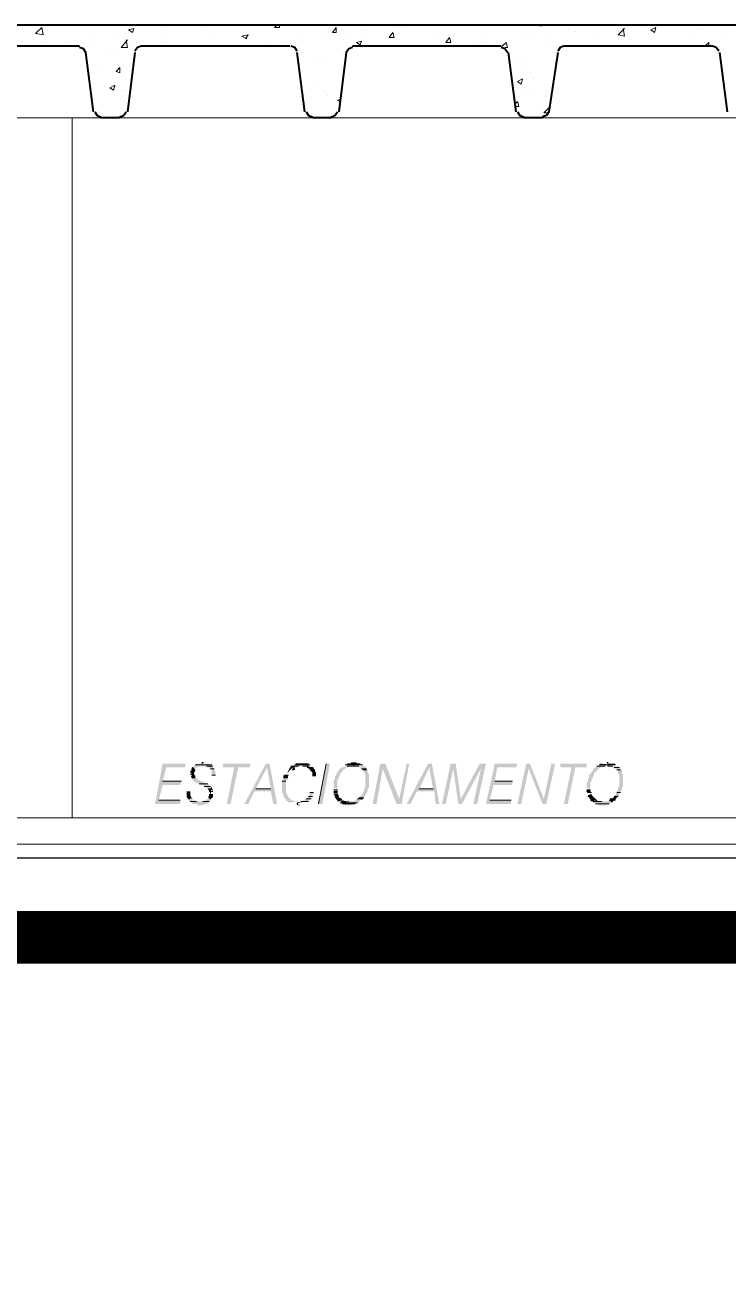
# Model space of a CAD drawing. Header units: millimetres. Extents: x 182 to 575, y -105 to 95.
# Drawn here: x 293.483 to 296.144, y 64.959 to 69.659 of the extents above; entities that cross this region are included whole.
import ezdxf

# ---------------------------------------------------------------- set-up
doc = ezdxf.new("R2010")
doc.units = ezdxf.units.MM
doc.header["$MEASUREMENT"] = 0
doc.layers.add('PDF_Geometry', color=7, linetype='Continuous')
doc.layers.add('PDF_Solid Fills', color=7, linetype='Continuous')

msp = doc.modelspace()

# ---------------------------------------------------------------- hatches: boundary and pattern name
at = {"layer": 'PDF_Solid Fills', "transparency": 33554559}
for points in [[(294.0707, 66.711), (294.0707, 66.7253), (293.9897, 66.7253), (294.004, 66.7824), (294.0707, 66.7824), (294.0754, 66.7967), (294.004, 66.7967), (294.0183, 66.8491), (294.0897, 66.8491), (294.0897, 66.8634), (294.004, 66.8634), (293.9754, 66.711)], [(294.1405, 66.8523), (294.1516, 66.8539), (294.1707, 66.8539), (294.1754, 66.8491), (294.1802, 66.8491), (294.1802, 66.8443), (294.185, 66.8443), (294.185, 66.8396), (294.1897, 66.8396), (294.1897, 66.8205), (294.204, 66.8205), (294.204, 66.8348), (294.1993, 66.8396), (294.1993, 66.8443), (294.1945, 66.8491), (294.1945, 66.8539), (294.1897, 66.8539), (294.1897, 66.8586), (294.185, 66.8586), (294.1802, 66.8634), (294.1326, 66.8634), (294.1278, 66.8586), (294.1231, 66.8539), (294.1183, 66.8491), (294.1135, 66.8443), (294.1326, 66.8491), (294.1373, 66.8491)], [(294.2754, 66.8491), (294.2469, 66.711), (294.2612, 66.711), (294.2897, 66.8491), (294.3326, 66.8491), (294.3373, 66.8634), (294.2326, 66.8634), (294.2326, 66.8491)], [(294.5135, 66.8491), (294.5183, 66.8539), (294.5659, 66.8539), (294.5659, 66.8586), (294.5612, 66.8586), (294.5564, 66.8634), (294.5373, 66.8634), (294.5326, 66.8681), (294.5326, 66.8634), (294.5088, 66.8634), (294.504, 66.8586), (294.4993, 66.8586), (294.4945, 66.8539), (294.4897, 66.8539), (294.4897, 66.8491), (294.485, 66.8491), (294.4802, 66.8443), (294.504, 66.8491)], [(294.5707, 66.8158), (294.585, 66.8158), (294.585, 66.8301), (294.5802, 66.8348), (294.5802, 66.8396), (294.5754, 66.8443), (294.5754, 66.8491), (294.5707, 66.8491), (294.5469, 66.8539), (294.5564, 66.8443), (294.5612, 66.8443), (294.5612, 66.8396), (294.5659, 66.8348), (294.5707, 66.8301)], [(294.6231, 66.8634), (294.5945, 66.711), (294.6088, 66.711), (294.6373, 66.8634)], [(294.685, 66.8491), (294.6802, 66.8491), (294.6754, 66.8443), (294.6707, 66.8396), (294.6707, 66.8348), (294.6659, 66.8348), (294.6659, 66.8301), (294.6612, 66.8253), (294.6612, 66.8205), (294.6564, 66.8158), (294.6564, 66.8062), (294.6516, 66.8015), (294.6516, 66.7729), (294.6659, 66.7681), (294.6659, 66.8015), (294.6707, 66.8062), (294.6707, 66.8158), (294.6754, 66.8158), (294.6754, 66.8253), (294.685, 66.8348), (294.685, 66.8396), (294.6897, 66.8396), (294.6993, 66.8491), (294.7088, 66.8491), (294.7088, 66.8531), (294.7135, 66.8539), (294.7088, 66.8539)], [(294.7369, 66.7154), (294.7421, 66.7158), (294.7469, 66.7205), (294.7516, 66.7205), (294.7516, 66.7253), (294.7564, 66.7253), (294.7612, 66.7301), (294.7659, 66.7348), (294.7659, 66.7396), (294.7707, 66.7396), (294.7707, 66.7443), (294.7754, 66.7491), (294.7754, 66.7539), (294.7802, 66.7586), (294.7802, 66.7681), (294.785, 66.7729), (294.785, 66.8253), (294.7802, 66.8301), (294.7802, 66.8396), (294.7754, 66.8396), (294.7754, 66.8491), (294.7707, 66.8491), (294.7707, 66.8539), (294.7421, 66.8539), (294.7469, 66.8491), (294.7516, 66.8491), (294.7564, 66.8443), (294.7612, 66.8396), (294.7659, 66.8348), (294.7659, 66.8301), (294.7707, 66.8253), (294.7707, 66.7729), (294.7659, 66.7681), (294.7659, 66.7586), (294.7612, 66.7539), (294.7612, 66.7491), (294.7421, 66.7301), (294.7373, 66.7301), (294.7373, 66.7253), (294.7326, 66.7253), (294.7278, 66.7205), (294.6707, 66.7205), (294.6754, 66.7158), (294.6802, 66.711), (294.6897, 66.711), (294.6945, 66.7062), (294.7183, 66.7062), (294.7231, 66.711), (294.7326, 66.711)], [(294.7373, 66.8681), (294.7183, 66.8681), (294.7135, 66.8634), (294.704, 66.8634), (294.6993, 66.8586), (294.7564, 66.8586), (294.7516, 66.8634), (294.7421, 66.8634)], [(294.9278, 66.8634), (294.8993, 66.7301), (294.8469, 66.8634), (294.8278, 66.8634), (294.7992, 66.711), (294.8135, 66.711), (294.8373, 66.8443), (294.8897, 66.711), (294.9088, 66.711), (294.9373, 66.8634)], [(295.2278, 66.8634), (295.204, 66.8634), (295.1326, 66.7301), (295.1135, 66.8634), (295.0945, 66.8634), (295.0612, 66.711), (295.0754, 66.711), (295.104, 66.8443), (295.1231, 66.711), (295.1373, 66.711), (295.2088, 66.8443), (295.1802, 66.711), (295.1945, 66.711)], [(295.3231, 66.711), (295.3231, 66.7253), (295.2421, 66.7253), (295.2564, 66.7824), (295.3278, 66.7824), (295.3278, 66.7967), (295.2612, 66.7967), (295.2707, 66.8491), (295.3421, 66.8491), (295.3469, 66.8634), (295.2612, 66.8634), (295.2278, 66.711)], [(295.4754, 66.8634), (295.4469, 66.7301), (295.3945, 66.8634), (295.3802, 66.8634), (295.3469, 66.711), (295.3612, 66.711), (295.3897, 66.8443), (295.4421, 66.711), (295.4564, 66.711), (295.4897, 66.8634)], [(295.5516, 66.8491), (295.5231, 66.711), (295.5373, 66.711), (295.5659, 66.8491), (295.6088, 66.8491), (295.6088, 66.8634), (295.5088, 66.8634), (295.5088, 66.8491)], [(295.6612, 66.8634), (295.6612, 66.8586), (295.7183, 66.8586)], [(294.1088, 66.8253), (294.1088, 66.8205), (294.1231, 66.8205), (294.1231, 66.8301)], [(294.1754, 66.7729), (294.1897, 66.7681), (294.1897, 66.7729), (294.185, 66.7777), (294.185, 66.7824), (294.1802, 66.7824), (294.1754, 66.7872), (294.1707, 66.7872), (294.1659, 66.792), (294.1564, 66.792), (294.1564, 66.7967), (294.1469, 66.7967), (294.1421, 66.8015), (294.1373, 66.8015), (294.1373, 66.8062), (294.1326, 66.8062), (294.1278, 66.811), (294.1135, 66.8062), (294.1183, 66.8015), (294.1231, 66.7967), (294.1278, 66.792), (294.1326, 66.792), (294.1373, 66.7872), (294.1421, 66.7872), (294.1469, 66.7824), (294.1564, 66.7824), (294.1612, 66.7777), (294.1659, 66.7729)], [(294.0945, 66.7539), (294.1088, 66.7539), (294.1088, 66.7586), (294.0945, 66.7586)], [(295.6373, 66.7301), (295.6373, 66.7348), (295.6278, 66.7443), (295.6278, 66.7491), (295.6135, 66.7443), (295.6135, 66.7396), (295.6183, 66.7396), (295.6183, 66.7348), (295.6231, 66.7301), (295.6231, 66.7253), (295.6278, 66.7205), (295.6469, 66.7253), (295.6421, 66.7301)], [(294.1278, 66.7205), (294.1231, 66.7253), (294.1183, 66.7253), (294.1183, 66.7301), (294.1135, 66.7348), (294.0993, 66.7301), (294.104, 66.7253), (294.104, 66.7205), (294.1088, 66.7205), (294.1135, 66.7158), (294.1183, 66.711), (294.1326, 66.711), (294.1373, 66.7062), (294.1564, 66.7062), (294.1612, 66.711), (294.1707, 66.711), (294.1754, 66.7158), (294.1802, 66.7158), (294.1802, 66.7205), (294.185, 66.7205), (294.185, 66.7253), (294.1897, 66.7301), (294.1754, 66.7348), (294.1754, 66.7301), (294.1707, 66.7301), (294.1707, 66.7253), (294.1659, 66.7253), (294.1612, 66.7205)], [(294.6802, 66.7301), (294.6754, 66.7348), (294.6612, 66.7301), (294.6659, 66.7253), (294.6659, 66.7205), (294.6897, 66.7253), (294.685, 66.7253)], [(295.7088, 66.7205), (295.6326, 66.7205), (295.6326, 66.7158), (295.6373, 66.7158), (295.6421, 66.711), (295.6516, 66.711), (295.6564, 66.7062), (295.6802, 66.7062), (295.685, 66.711), (295.6945, 66.711), (295.6992, 66.7158), (295.704, 66.7158)]]:
    msp.add_hatch(color=256, dxfattribs=at).paths.add_polyline_path(points)
h = msp.add_hatch(color=256, dxfattribs=at)
h.paths.add_polyline_path([(294.3992, 66.8491), (294.4135, 66.7681), (294.3564, 66.7681)])
h.paths.add_polyline_path([(294.4373, 66.711), (294.4088, 66.8634), (294.3945, 66.8634), (294.3135, 66.711), (294.3278, 66.711), (294.3516, 66.7586), (294.4135, 66.7586), (294.4231, 66.711)], flags=0)
h = msp.add_hatch(color=256, dxfattribs=at)
h.paths.add_polyline_path([(295.0135, 66.8491), (295.0278, 66.7681), (294.9754, 66.7681)])
h.paths.add_polyline_path([(295.0516, 66.711), (295.0231, 66.8634), (295.0088, 66.8634), (294.9278, 66.711), (294.9421, 66.711), (294.9635, 66.7539), (294.9675, 66.7586), (295.0318, 66.7586), (295.0328, 66.7561), (295.0373, 66.711)], flags=0)
h = msp.add_hatch(color=256, dxfattribs=at)
h.paths.add_polyline_path([(295.7231, 66.7586), (295.7231, 66.7539), (295.7183, 66.7491), (295.7183, 66.7443), (295.7135, 66.7443), (295.7278, 66.7396), (295.7326, 66.7443), (295.7326, 66.7491), (295.7373, 66.7539), (295.7373, 66.7586), (295.7421, 66.7634), (295.7421, 66.7729), (295.7469, 66.7777), (295.7469, 66.8205), (295.7421, 66.8253), (295.7421, 66.8396), (295.7373, 66.8396), (295.7373, 66.8443), (295.7326, 66.8491), (295.7278, 66.8539), (295.6992, 66.8539), (295.704, 66.8491), (295.7135, 66.8491), (295.7135, 66.8443), (295.7183, 66.8443), (295.7278, 66.8348), (295.7278, 66.8253), (295.7326, 66.8205), (295.7326, 66.7777), (295.7278, 66.7729), (295.7278, 66.7634)])
h.paths.add_polyline_path([(295.6802, 66.8539), (295.6469, 66.8539), (295.6421, 66.8491), (295.6373, 66.8443), (295.6326, 66.8443), (295.6326, 66.8348), (295.6278, 66.8348), (295.6278, 66.8301), (295.6231, 66.8253), (295.6183, 66.8205), (295.6183, 66.811), (295.6135, 66.8062), (295.6135, 66.7967), (295.6088, 66.792), (295.6088, 66.7729), (295.6231, 66.7681), (295.6231, 66.792), (295.6278, 66.7967), (295.6278, 66.8062), (295.6326, 66.811), (295.6326, 66.8158), (295.6373, 66.8205), (295.6373, 66.8301), (295.6421, 66.8301), (295.6469, 66.8348), (295.6469, 66.8396), (295.6516, 66.8396), (295.6516, 66.8443), (295.6564, 66.8443), (295.6612, 66.8491), (295.6659, 66.8491), (295.6693, 66.8525)])
h = msp.add_hatch(color=256, dxfattribs=at)
h.paths.add_polyline_path([(294.5373, 66.7253), (294.5326, 66.7205), (294.5564, 66.7205), (294.5564, 66.7253), (294.5612, 66.7253), (294.5659, 66.7301), (294.5659, 66.7348), (294.5707, 66.7348), (294.5707, 66.7443), (294.5754, 66.7491), (294.5754, 66.7539), (294.5612, 66.7539), (294.5612, 66.7491), (294.5564, 66.7443), (294.5564, 66.7396), (294.5469, 66.7301), (294.5421, 66.7301), (294.5421, 66.7253)])
h.paths.add_polyline_path([(294.4802, 66.7205), (294.4802, 66.7158), (294.5183, 66.7205), (294.504, 66.7205), (294.4993, 66.7253), (294.4897, 66.7253), (294.4897, 66.7301), (294.485, 66.7301), (294.485, 66.7348), (294.4802, 66.7348), (294.4802, 66.7396), (294.4754, 66.7443), (294.4754, 66.7491), (294.4707, 66.7539), (294.4707, 66.7967), (294.4754, 66.8015), (294.4754, 66.8062), (294.4612, 66.811), (294.4612, 66.8015), (294.4564, 66.8015), (294.4564, 66.7539), (294.4612, 66.7491), (294.4612, 66.7396), (294.4659, 66.7348), (294.4659, 66.7301), (294.4707, 66.7301), (294.4707, 66.7253), (294.4754, 66.7205)])

# ---------------------------------------------------------------- linework, layer by layer
at = {"layer": 'PDF_Geometry', "lineweight": 40}
for points in [[(280.7231, 69.3062), (280.304, 69.3062), (280.304, 69.6586), (299.304, 69.6586), (299.304, 69.3062), (297.7659, 69.3062)], [(293.6897, 69.5777), (293.1278, 69.5777)], [(293.7421, 69.3301), (293.7135, 69.5539), (293.704, 69.5681), (293.6897, 69.5729)], [(294.485, 69.5777), (293.9231, 69.5777), (293.9088, 69.5729), (293.8992, 69.5586)], [(294.5135, 69.5586), (294.504, 69.5729), (294.4897, 69.5777)], [(294.7231, 69.5729), (294.7088, 69.5681), (294.6993, 69.5539), (294.6707, 69.3301)], [(295.285, 69.5777), (294.7231, 69.5777)], [(295.3088, 69.5539), (295.2993, 69.5681), (295.285, 69.5729)], [(296.1088, 69.5586), (296.0992, 69.5729), (296.085, 69.5777), (295.5231, 69.5777), (295.5088, 69.5729), (295.4993, 69.5586)], [(293.8992, 69.5539), (293.8707, 69.3301)], [(294.5421, 69.3301), (294.5135, 69.5539)], [(295.3421, 69.3301), (295.3135, 69.5539)], [(295.4993, 69.5539), (295.4659, 69.3301), (295.4564, 69.3158), (295.4421, 69.311)], [(296.1421, 69.3301), (296.1135, 69.5539)], [(293.7469, 69.3301), (293.7564, 69.3158), (293.7707, 69.311)], [(293.8421, 69.311), (293.8564, 69.3158), (293.8659, 69.3301)], [(294.5469, 69.3301), (294.5564, 69.3158), (294.5707, 69.311)], [(294.6421, 69.311), (294.6564, 69.3158), (294.6659, 69.3301)], [(295.3469, 69.3301), (295.3564, 69.3158), (295.3707, 69.311)], [(293.8421, 69.3062), (293.7707, 69.3062)], [(294.6421, 69.3062), (294.5707, 69.3062)], [(295.4421, 69.3062), (295.3707, 69.3062)]]:
    msp.add_lwpolyline(points, dxfattribs=at)
at = {"layer": 'PDF_Geometry', "lineweight": 0}
for points in [[(294.4469, 69.6586), (294.4469, 69.6491), (294.4278, 69.6491), (294.4373, 69.6586)], [(295.4278, 69.6586), (295.4373, 69.6539)], [(295.4326, 69.6539), (295.4373, 69.6586)], [(295.6945, 69.6586), (295.6945, 69.6586)], [(293.5421, 69.6443), (293.5421, 69.6443)], [(293.8326, 69.6253), (293.8326, 69.6253)], [(294.0135, 69.6301), (294.0135, 69.6301)], [(294.0231, 69.6491), (294.0231, 69.6491)], [(294.1659, 69.6491), (294.1659, 69.6491)], [(294.185, 69.6301), (294.185, 69.6301)], [(294.3231, 69.6062), (294.304, 69.6158), (294.3278, 69.6205), (294.3183, 69.6062)], [(294.6231, 69.611), (294.6231, 69.611)], [(294.6993, 69.6301), (294.6993, 69.6301)], [(294.7754, 69.6396), (294.7754, 69.6396)], [(294.7754, 69.6301), (294.7754, 69.6301)], [(294.8897, 69.6539), (294.8897, 69.6539)], [(294.9326, 69.6539), (294.9326, 69.6539)], [(295.2183, 69.6301), (295.2183, 69.6301)], [(295.3802, 69.611), (295.3802, 69.611)], [(295.3897, 69.6158), (295.3897, 69.6158)], [(295.4516, 69.6205), (295.4516, 69.6205)], [(295.5421, 69.6396), (295.5421, 69.6396)], [(295.5659, 69.6348), (295.5659, 69.6348)], [(295.6421, 69.6253), (295.6421, 69.6253)], [(295.7469, 69.6443), (295.7516, 69.6158), (295.7278, 69.6205), (295.7516, 69.6443)], [(295.8183, 69.6539), (295.8183, 69.6539)], [(295.8659, 69.6491), (295.8659, 69.6491)], [(296.0278, 69.6443), (296.0278, 69.6443)], [(293.5659, 69.592), (293.5659, 69.592)], [(293.6469, 69.5967), (293.6469, 69.5967)], [(293.704, 69.5872), (293.704, 69.5872)], [(293.7231, 69.6062), (293.7231, 69.6062)], [(293.7278, 69.5872), (293.7278, 69.5872)], [(293.8326, 69.5681), (293.8326, 69.5681)], [(293.8659, 69.6015), (293.8707, 69.5729), (293.8469, 69.5729), (293.8707, 69.6015)], [(293.8564, 69.6062), (293.8564, 69.6062)], [(293.8897, 69.5777), (293.8897, 69.5777)], [(294.0088, 69.5967), (294.0088, 69.5967)], [(294.3231, 69.5777), (294.3231, 69.5777)], [(294.3992, 69.5872), (294.3992, 69.5872)], [(294.4707, 69.592), (294.4707, 69.592)], [(294.5135, 69.6062), (294.5135, 69.6062)], [(295.0469, 69.6015), (295.0469, 69.6015)], [(295.1897, 69.5872), (295.1897, 69.5872)], [(295.2326, 69.592), (295.2326, 69.592)], [(295.2897, 69.5777), (295.304, 69.592), (295.3088, 69.5729), (295.2993, 69.5729)], [(295.4659, 69.592), (295.4659, 69.592)], [(295.8469, 69.5777), (295.8469, 69.5777)], [(296.004, 69.6015), (296.004, 69.6015)], [(296.0564, 69.5777), (296.0707, 69.592), (296.0707, 69.5777)], [(296.0564, 69.592), (296.0564, 69.592)], [(296.1088, 69.5777), (296.1088, 69.5777)], [(296.1326, 69.6015), (296.1326, 69.6015)], [(293.7897, 69.5443), (293.7897, 69.5443)], [(294.5278, 69.5539), (294.5278, 69.5539)], [(294.6897, 69.5443), (294.6897, 69.5443)], [(294.6945, 69.5396), (294.6945, 69.5396)], [(295.3278, 69.5205), (295.3278, 69.5205)], [(295.385, 69.5158), (295.385, 69.5158)], [(295.4897, 69.5158), (295.4897, 69.5158)], [(293.7564, 69.5062), (293.7564, 69.5062)], [(293.8564, 69.5062), (293.8564, 69.5062)], [(294.5231, 69.511), (294.5231, 69.511)], [(294.5897, 69.511), (294.5897, 69.511)], [(294.6231, 69.511), (294.6231, 69.511)], [(294.6231, 69.511), (294.6231, 69.511)], [(295.3754, 69.5015), (295.3754, 69.5015)], [(295.3945, 69.4777), (295.3945, 69.4777)], [(295.4897, 69.511), (295.4897, 69.511)], [(296.1278, 69.4824), (296.1278, 69.4824)], [(293.8278, 69.4253), (293.8278, 69.4253)], [(294.5945, 69.4443), (294.5945, 69.4443)], [(295.4088, 69.4586), (295.4088, 69.4586)], [(293.8231, 69.392), (293.8231, 69.392)], [(293.8516, 69.4062), (293.8516, 69.4062)], [(293.8659, 69.411), (293.8659, 69.411)], [(294.5421, 69.392), (294.5421, 69.392)], [(294.6183, 69.411), (294.6183, 69.411)], [(294.6183, 69.4015), (294.6183, 69.4015)], [(294.6278, 69.392), (294.6278, 69.392)], [(294.6754, 69.3681), (294.6659, 69.3729), (294.6754, 69.3777)], [(295.385, 69.4158), (295.385, 69.4158)], [(295.4088, 69.3967), (295.4088, 69.3967)], [(295.3373, 69.3586), (295.3469, 69.3681), (295.3516, 69.3491), (295.3421, 69.3491)], [(295.4278, 69.3586), (295.4278, 69.3586)], [(295.4612, 69.3253), (295.4469, 69.3253), (295.4707, 69.3491)], [(295.4707, 69.3491), (295.4707, 69.3491)], [(294.6135, 69.311), (294.6135, 69.311)], [(295.3802, 69.3158), (295.3802, 69.3158)], [(279.3421, 66.6586), (298.8088, 66.6586), (298.8088, 66.5586)]]:
    msp.add_lwpolyline(points, dxfattribs=at)
for points in [[(293.5516, 69.6205), (293.5231, 69.6253), (293.5469, 69.6491)], [(293.8945, 69.6443), (293.8897, 69.6301), (293.8754, 69.6396)], [(294.6612, 69.6491), (294.6612, 69.6301), (294.6469, 69.6301)], [(294.8754, 69.6301), (294.8802, 69.611), (294.8612, 69.611)], [(295.0897, 69.611), (295.0945, 69.592), (295.0754, 69.592)], [(295.8707, 69.6491), (295.8659, 69.6301), (295.8516, 69.6396)], [(294.7564, 69.5967), (294.7516, 69.5824), (294.7373, 69.592)], [(293.8421, 69.4967), (293.8421, 69.4777), (293.8278, 69.4824)], [(293.8231, 69.4301), (293.8183, 69.411), (293.804, 69.4205)], [(295.3659, 69.4539), (295.3612, 69.4348), (295.3469, 69.4443)]]:
    msp.add_lwpolyline(points, close=True, dxfattribs=at)
at = {"layer": 'PDF_Geometry', "lineweight": 13}
for points in [[(303.7231, 69.3062), (299.0802, 69.3062), (280.504, 69.3062), (280.5564, 69.3062)], [(275.6183, 66.5586), (302.7135, 66.5586)]]:
    msp.add_lwpolyline(points, dxfattribs=at)
at = {"layer": 'PDF_Geometry', "lineweight": 20}
for points in [[(293.6612, 69.3062), (293.6612, 66.6586)], [(294.1135, 66.8396), (294.1278, 66.8396), (294.1135, 66.8396)], [(294.1278, 66.8586), (294.1897, 66.8586), (294.1278, 66.8586)], [(294.1588, 66.8681), (294.154, 66.8681), (294.154, 66.8634), (294.154, 66.8634)], [(294.1707, 66.8539), (294.1945, 66.8539), (294.1707, 66.8539)], [(294.1993, 66.8443), (294.185, 66.8443), (294.1993, 66.8443)], [(294.5183, 66.8539), (294.4897, 66.8539), (294.5183, 66.8539)], [(294.504, 66.8586), (294.5612, 66.8586), (294.504, 66.8586)], [(294.5088, 66.8634), (294.5564, 66.8634), (294.5088, 66.8634)], [(294.5516, 66.8634), (294.5135, 66.8634), (294.5516, 66.8634)], [(294.5445, 66.8539), (294.5564, 66.8539), (294.535, 66.8539)], [(294.5516, 66.8491), (294.5707, 66.8491), (294.5516, 66.8491)], [(294.5612, 66.8443), (294.5754, 66.8443), (294.5612, 66.8443)], [(294.5802, 66.8396), (294.5612, 66.8396), (294.5802, 66.8396)], [(294.5945, 66.711), (294.6231, 66.8634), (294.5945, 66.711)], [(294.7612, 66.8586), (294.6945, 66.8586), (294.7612, 66.8586)], [(294.7469, 66.8539), (294.7278, 66.8539), (294.7278, 66.8586), (294.6993, 66.8586)], [(294.7159, 66.8539), (294.7016, 66.8539), (294.7254, 66.8539)], [(294.704, 66.8634), (294.7516, 66.8634), (294.704, 66.8634)], [(294.7469, 66.8634), (294.7088, 66.8634), (294.7469, 66.8634)], [(294.7564, 66.8443), (294.7754, 66.8443), (294.7564, 66.8443)], [(294.7612, 66.8396), (294.7754, 66.8396), (294.7612, 66.8396)], [(295.6802, 66.8539), (295.6469, 66.8539), (295.6802, 66.8539)], [(295.6564, 66.8586), (295.7183, 66.8586), (295.6564, 66.8586)], [(295.685, 66.8681), (295.6897, 66.8681), (295.685, 66.8681)], [(295.6873, 66.8681), (295.6897, 66.8681), (295.6897, 66.8658), (295.6897, 66.8634), (295.6897, 66.8634), (295.6897, 66.8634), (295.7159, 66.861)], [(295.7064, 66.8539), (295.6897, 66.8539), (295.6897, 66.8586), (295.6897, 66.8586)], [(295.7326, 66.8491), (295.7135, 66.8491), (295.7326, 66.8491)], [(295.7231, 66.8396), (295.7373, 66.8396), (295.7231, 66.8396)], [(294.0754, 66.7967), (294.004, 66.7967), (294.0754, 66.7967)], [(294.1278, 66.8158), (294.1135, 66.8158), (294.1278, 66.8158)], [(294.1754, 66.7872), (294.1421, 66.7872), (294.1754, 66.7872)], [(294.204, 66.8205), (294.1897, 66.8205), (294.204, 66.8205)], [(294.4707, 66.7967), (294.4564, 66.7967), (294.4707, 66.7967)], [(294.4659, 66.8205), (294.4802, 66.8205), (294.4659, 66.8205)], [(295.3278, 66.7967), (295.2612, 66.7967), (295.3278, 66.7967)], [(294.1612, 66.7777), (294.185, 66.7777), (294.1612, 66.7777)], [(294.1754, 66.7681), (294.1897, 66.7681), (294.1754, 66.7681)], [(294.1945, 66.7586), (294.1802, 66.7586), (294.1945, 66.7586)], [(294.3564, 66.7681), (294.4135, 66.7681), (294.3564, 66.7681)], [(294.6516, 66.7586), (294.6659, 66.7586), (294.6516, 66.7586)], [(294.6659, 66.7539), (294.6516, 66.7539), (294.6659, 66.7539)], [(294.9754, 66.7681), (295.0278, 66.7681), (294.9754, 66.7681)], [(295.6088, 66.7586), (295.6231, 66.7586), (295.6088, 66.7586)], [(295.6278, 66.7539), (295.6135, 66.7539), (295.6278, 66.7539)], [(295.7231, 66.7539), (295.7373, 66.7539), (295.7231, 66.7539)], [(295.7373, 66.7539), (295.7231, 66.7539), (295.7373, 66.7539)], [(294.0707, 66.7253), (293.9897, 66.7253), (294.0707, 66.7253)], [(294.1802, 66.7396), (294.1945, 66.7396), (294.1802, 66.7396)], [(294.535, 66.7205), (294.5135, 66.7158), (294.5135, 66.7158), (294.5159, 66.7134), (294.5135, 66.711), (294.5135, 66.711), (294.5135, 66.711), (294.5135, 66.7086), (294.5207, 66.7062)], [(294.5564, 66.7205), (294.5278, 66.7205), (294.5564, 66.7205)], [(294.5278, 66.7205), (294.5564, 66.7205), (294.5278, 66.7205)], [(294.5469, 66.7301), (294.5659, 66.7301), (294.5469, 66.7301)], [(294.5564, 66.7396), (294.5707, 66.7396), (294.5564, 66.7396)], [(294.6802, 66.7301), (294.6612, 66.7301), (294.6802, 66.7301)], [(294.6612, 66.7301), (294.6802, 66.7301), (294.6612, 66.7301)], [(294.6754, 66.7158), (294.7421, 66.7158), (294.6754, 66.7158)], [(294.7421, 66.7158), (294.6754, 66.7158), (294.7421, 66.7158)], [(294.6969, 66.7205), (294.6802, 66.7205), (294.6897, 66.7229)], [(294.7326, 66.711), (294.685, 66.711), (294.7326, 66.711)], [(294.6897, 66.711), (294.7278, 66.711), (294.6897, 66.711)], [(294.7612, 66.7301), (294.7421, 66.7301), (294.7612, 66.7301)], [(294.7469, 66.7348), (294.7659, 66.7348), (294.7469, 66.7348)], [(295.3231, 66.7253), (295.2421, 66.7253), (295.3231, 66.7253)], [(295.6326, 66.7396), (295.6135, 66.7396), (295.6326, 66.7396)], [(295.6373, 66.7348), (295.6183, 66.7348), (295.6373, 66.7348)], [(295.6231, 66.7301), (295.6421, 66.7301), (295.6231, 66.7301)], [(295.6469, 66.7253), (295.6231, 66.7253), (295.6469, 66.7253)], [(295.6659, 66.7205), (295.6326, 66.7205), (295.6659, 66.7205)], [(295.6588, 66.7205), (295.6421, 66.7205), (295.6493, 66.7229)], [(295.6421, 66.711), (295.6945, 66.711), (295.6421, 66.711)], [(295.6897, 66.711), (295.6469, 66.711), (295.6897, 66.711)], [(295.6945, 66.7253), (295.7183, 66.7253), (295.6945, 66.7253)], [(295.7278, 66.7396), (295.7135, 66.7396), (295.7278, 66.7396)]]:
    msp.add_lwpolyline(points, dxfattribs=at)
for points, const_width in [([(294.1231, 66.8467), (294.1207, 66.8443), (294.1207, 66.8396), (294.1183, 66.8348), (294.1159, 66.8324), (294.1159, 66.8277)], 0.0143), ([(294.1159, 66.8205), (294.1183, 66.8181), (294.1207, 66.8134), (294.1207, 66.8086)], 0.0143), ([(294.4778, 66.8158), (294.4683, 66.8134), (294.4683, 66.8086)], 0.0143), ([(294.1016, 66.7539), (294.1016, 66.7515), (294.1016, 66.7467), (294.1016, 66.742), (294.104, 66.7372), (294.0993, 66.7324)], 0.0143), ([(294.1873, 66.7491), (294.1873, 66.7467), (294.1873, 66.742), (294.185, 66.7372), (294.1897, 66.7324)], 0.0143), ([(294.6683, 66.7467), (294.6612, 66.742), (294.6659, 66.7372), (294.6588, 66.7324)], 0.0101), ([(295.7207, 66.742), (295.7207, 66.7396), (295.7159, 66.7348), (295.7135, 66.7324), (295.7112, 66.7301), (295.7183, 66.7277)], 0.0101), ([(295.6969, 66.7277), (295.704, 66.7253), (295.6992, 66.7205)], 0.0135)]:
    msp.add_lwpolyline(points, dxfattribs=dict(at, const_width=const_width))
for points in [[(294.504, 66.8467, 0.0143, 0.0143, 0), (294.4897, 66.8443, 0.0101, 0.0101, 0), (294.4873, 66.8396, 0, 0, 0), (294.485, 66.8372, 0, 0, 0), (294.4826, 66.8348, 0, 0, 0), (294.4802, 66.8324, 0, 0, 0), (294.4778, 66.8301, 0, 0, 0), (294.4778, 66.8253, 0, 0, 0), (294.4731, 66.8205, 0, 0, 0), (294.4707, 66.8158, 0, 0, 0)], [(294.1754, 66.7705, 0, 0, 0), (294.185, 66.7658, 0.0143, 0.0143, 0), (294.1873, 66.761, 0, 0, 0), (294.1873, 66.7562, 0, 0, 0), (294.1873, 66.7515, 0, 0, 0), (294.1945, 66.7491, 0, 0, 0)], [(294.6588, 66.7705, 0, 0, 0), (294.6588, 66.7658, 0.0143, 0.0143, 0), (294.6588, 66.761, 0, 0, 0), (294.6588, 66.7562, 0, 0, 0), (294.6588, 66.7515, 0.0143, 0.0143, 0), (294.6588, 66.7467, 0, 0, 0)], [(295.6159, 66.7705, 0, 0, 0), (295.6159, 66.7658, 0.0143, 0.0143, 0), (295.6159, 66.761, 0.0143, 0.0143, 0), (295.6183, 66.7562, 0, 0, 0), (295.6207, 66.7515, 0, 0, 0), (295.6207, 66.7467, 0, 0, 0)]]:
    msp.add_lwpolyline(points, format="xyseb", dxfattribs=at)
for points in [[(294.5754, 66.7539), (294.5612, 66.7539), (294.5754, 66.7539)], [(294.1135, 66.7348), (294.0993, 66.7301), (294.1135, 66.7348)], [(294.1326, 66.7205), (294.1088, 66.7205), (294.1326, 66.7205)], [(294.1564, 66.7205), (294.1802, 66.7205), (294.1564, 66.7205)], [(294.7088, 66.7205), (294.6754, 66.7158), (294.7088, 66.7205)]]:
    msp.add_lwpolyline(points, close=True, dxfattribs=at)
at = {"layer": 'PDF_Geometry', "lineweight": 25}
msp.add_lwpolyline([(302.8469, 66.5062), (275.6183, 66.5062)], dxfattribs=at)
at = {"layer": 'PDF_Geometry', "color": 254, "lineweight": 20, "true_color": 0xdddddd, "const_width": 0.2}
msp.add_lwpolyline([(302.8326, 66.2062), (276.804, 66.2062), (276.804, 65.0586), (268.5897, 65.0586), (268.5897, 66.3301), (255.2802, 66.3301)], dxfattribs=at)
at = {"layer": 'PDF_Solid Fills', "transparency": 33554559}
for points in [[(294.5183, 66.7062), (294.5135, 66.7062), (294.5088, 66.7062)], [(294.5183, 66.7062), (294.5183, 66.7062), (294.5135, 66.7062)]]:
    msp.add_solid(points, dxfattribs=at)

doc.saveas('drawing.dxf')
